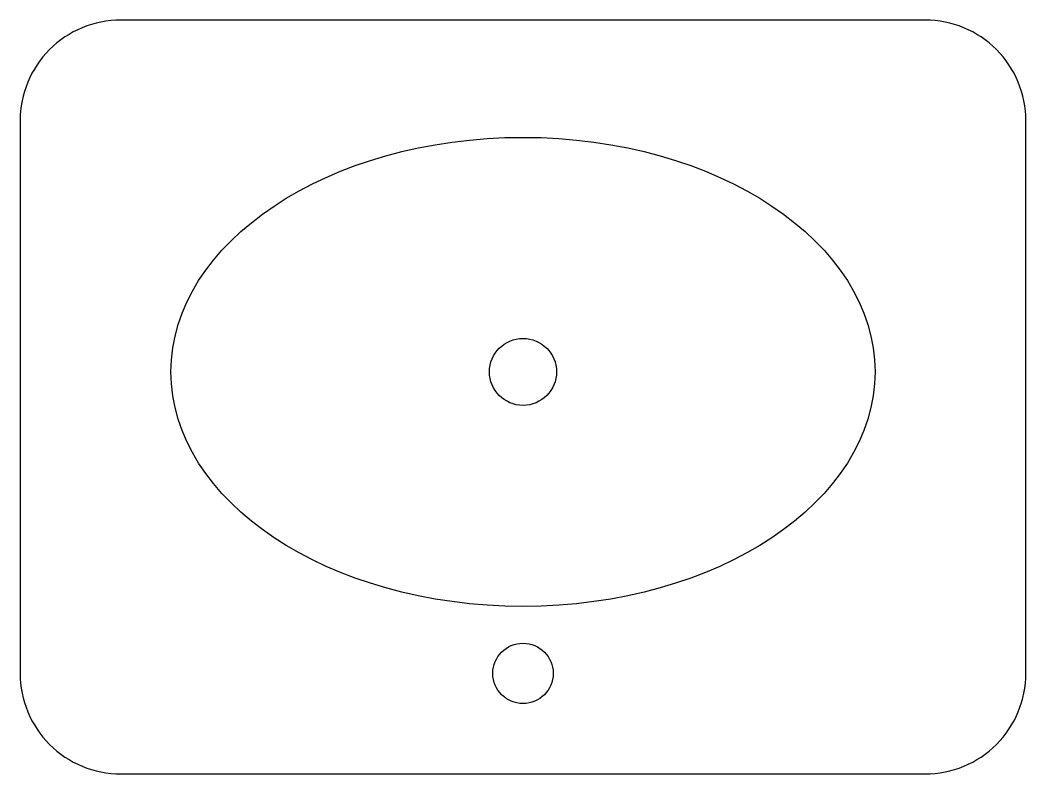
# Model space of a CAD drawing. Header units: millimetres. Extents: x -300 to 300, y 0 to 450.
import ezdxf

# ---------------------------------------------------------------- set-up
doc = ezdxf.new("R2010")
doc.units = ezdxf.units.MM

msp = doc.modelspace()

# ---------------------------------------------------------------- linework, layer by layer
msp.add_lwpolyline([(-240, 0), (240, 0, 0.414214), (300, 60), (300, 390, 0.414214), (240, 450), (-240, 450, 0.414214), (-300, 390), (-300, 60, 0.414214)], format="xyb", close=True)
for centre, radius in [((0, 240), 20), ((0, 60), 18)]:
    msp.add_circle(centre, radius)
msp.add_ellipse((0, 240), major_axis=(210, 0), ratio=0.666667)

doc.saveas('drawing.dxf')
